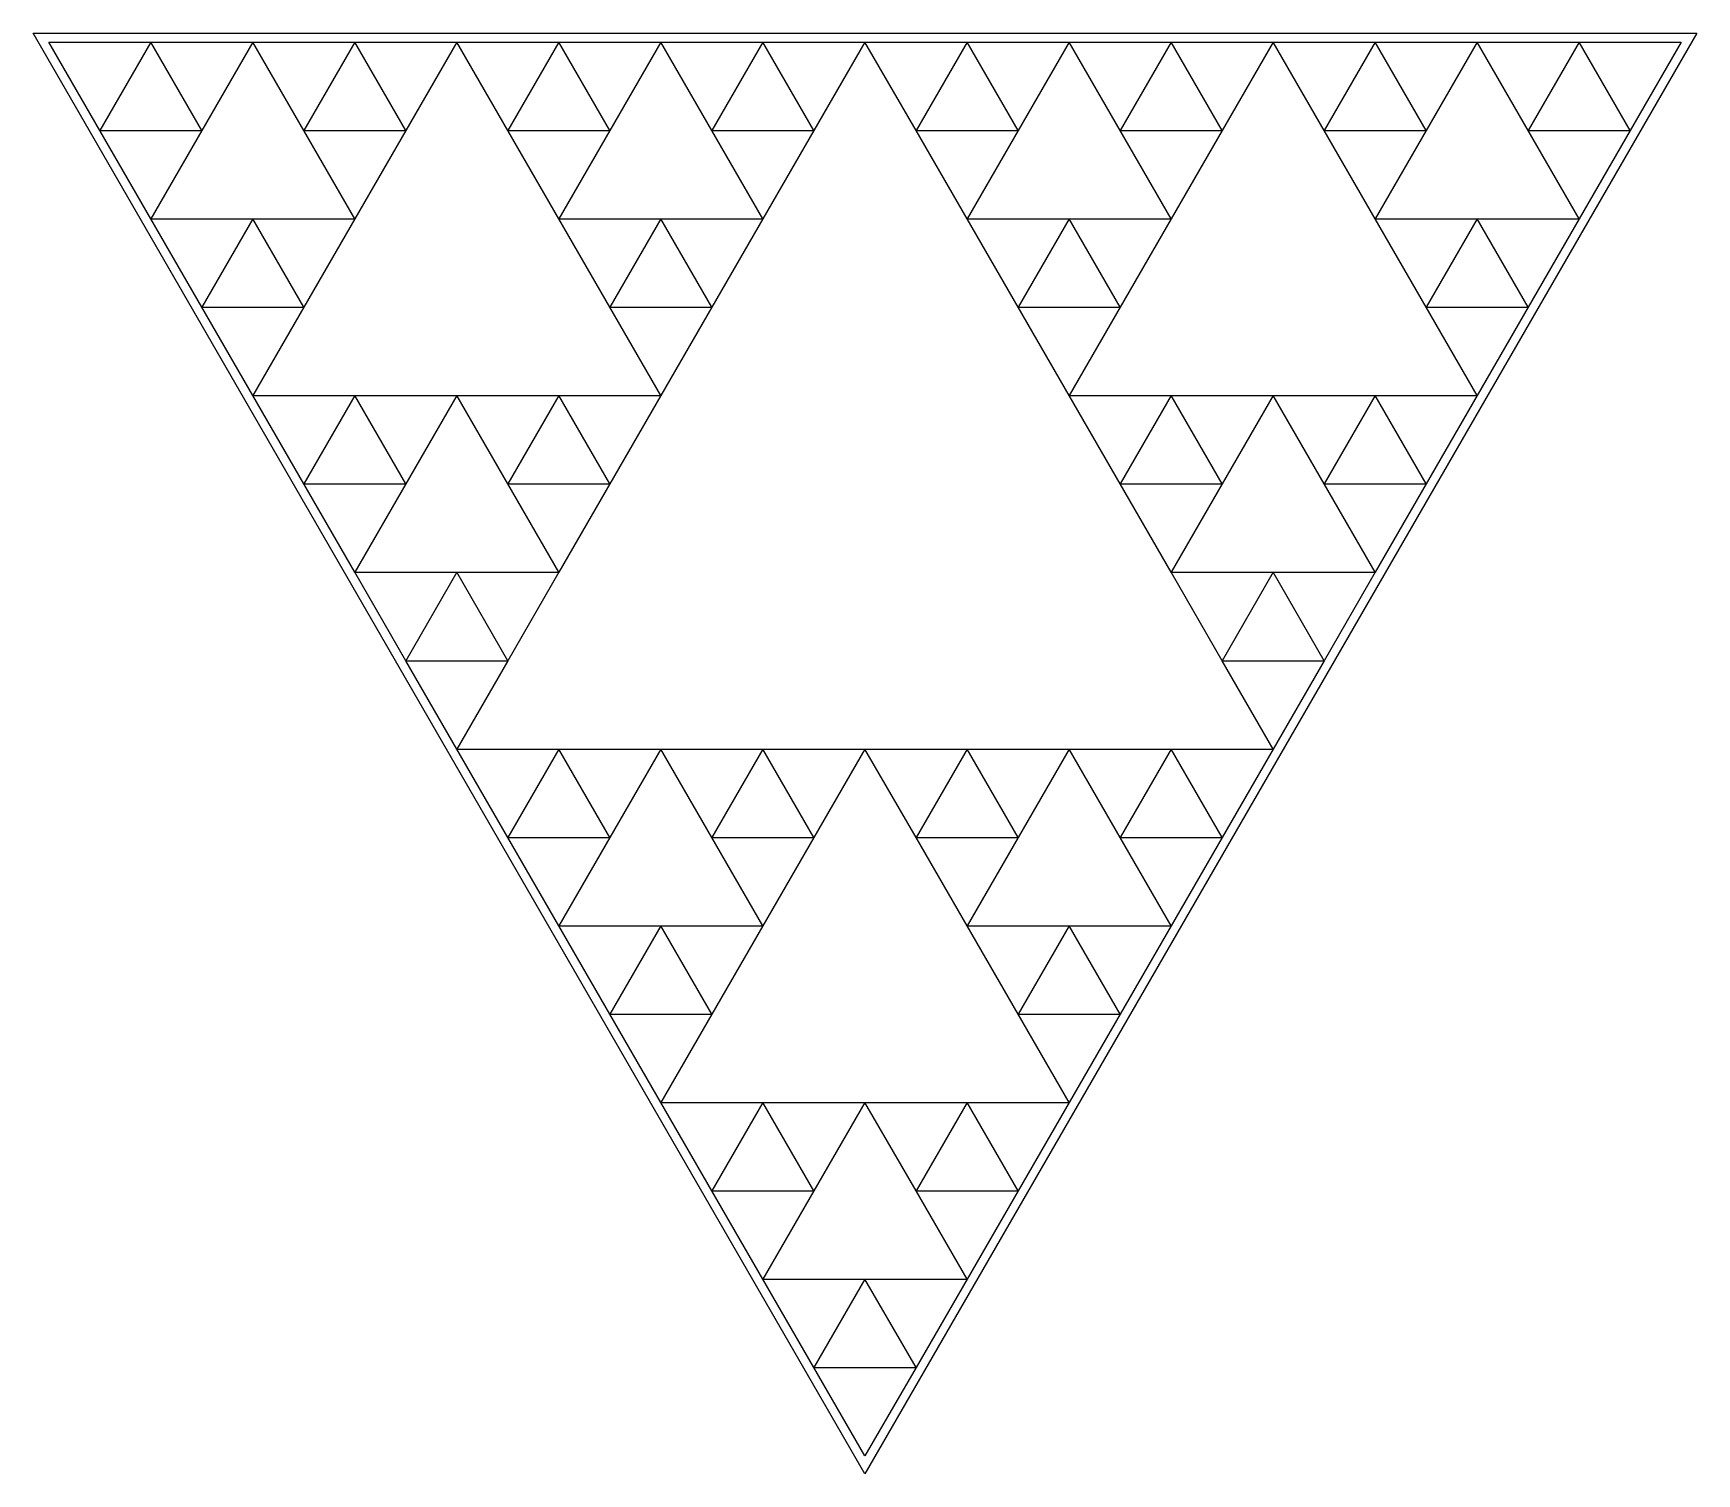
# Model space of a CAD drawing. Extents: x 0 to 560, y 1112 to 1597.
import ezdxf

# ---------------------------------------------------------------- set-up
doc = ezdxf.new("R2010")
doc.units = 0
doc.layers.get('0').update_dxf_attribs({"linetype": 'CONTINUOUS'})

msp = doc.modelspace()

# ---------------------------------------------------------------- linework, layer by layer
at = {"color": 3}
for points in [[(0, 1597), (560, 1597), (280, 1112.026)], [(5.196, 1594), (39.547, 1594), (22.371, 1564.252)], [(39.547, 1594), (73.897, 1594), (56.722, 1564.252)], [(73.897, 1594), (108.248, 1594), (91.072, 1564.252)], [(108.248, 1594), (142.598, 1594), (125.423, 1564.252)], [(142.598, 1594), (176.949, 1594), (159.773, 1564.252)], [(176.949, 1594), (211.299, 1594), (194.124, 1564.252)], [(211.299, 1594), (245.65, 1594), (228.474, 1564.252)], [(245.65, 1594), (280, 1594), (262.825, 1564.252)], [(280, 1594), (314.35, 1594), (297.175, 1564.252)], [(314.35, 1594), (348.701, 1594), (331.526, 1564.252)], [(348.701, 1594), (383.051, 1594), (365.876, 1564.252)], [(383.051, 1594), (417.402, 1594), (400.227, 1564.252)], [(417.402, 1594), (451.752, 1594), (434.577, 1564.252)], [(451.752, 1594), (486.103, 1594), (468.928, 1564.252)], [(486.103, 1594), (520.453, 1594), (503.278, 1564.252)], [(520.453, 1594), (554.804, 1594), (537.629, 1564.252)], [(22.371, 1564.252), (56.722, 1564.252), (39.547, 1534.503)], [(91.072, 1564.252), (125.423, 1564.252), (108.248, 1534.503)], [(159.773, 1564.252), (194.124, 1564.252), (176.949, 1534.503)], [(228.474, 1564.252), (262.825, 1564.252), (245.65, 1534.503)], [(297.175, 1564.252), (331.526, 1564.252), (314.35, 1534.503)], [(365.876, 1564.252), (400.227, 1564.252), (383.051, 1534.503)], [(434.577, 1564.252), (468.928, 1564.252), (451.752, 1534.503)], [(503.278, 1564.252), (537.629, 1564.252), (520.453, 1534.503)], [(39.547, 1534.503), (73.897, 1534.503), (56.722, 1504.755)], [(73.897, 1534.503), (108.248, 1534.503), (91.072, 1504.755)], [(176.949, 1534.503), (211.299, 1534.503), (194.124, 1504.755)], [(211.299, 1534.503), (245.65, 1534.503), (228.474, 1504.755)], [(314.35, 1534.503), (348.701, 1534.503), (331.526, 1504.755)], [(348.701, 1534.503), (383.051, 1534.503), (365.876, 1504.755)], [(451.752, 1534.503), (486.103, 1534.503), (468.928, 1504.755)], [(486.103, 1534.503), (520.453, 1534.503), (503.278, 1504.755)], [(56.722, 1504.755), (91.072, 1504.755), (73.897, 1475.006)], [(194.124, 1504.755), (228.474, 1504.755), (211.299, 1475.006)], [(331.526, 1504.755), (365.876, 1504.755), (348.701, 1475.006)], [(468.928, 1504.755), (503.278, 1504.755), (486.103, 1475.006)], [(73.897, 1475.006), (108.248, 1475.006), (91.072, 1445.258)], [(108.248, 1475.006), (142.598, 1475.006), (125.423, 1445.258)], [(142.598, 1475.006), (176.949, 1475.006), (159.773, 1445.258)], [(176.949, 1475.006), (211.299, 1475.006), (194.124, 1445.258)], [(348.701, 1475.006), (383.051, 1475.006), (365.876, 1445.258)], [(383.051, 1475.006), (417.402, 1475.006), (400.227, 1445.258)], [(417.402, 1475.006), (451.752, 1475.006), (434.577, 1445.258)], [(451.752, 1475.006), (486.103, 1475.006), (468.928, 1445.258)], [(91.072, 1445.258), (125.423, 1445.258), (108.248, 1415.51)], [(159.773, 1445.258), (194.124, 1445.258), (176.949, 1415.51)], [(365.876, 1445.258), (400.227, 1445.258), (383.051, 1415.51)], [(434.577, 1445.258), (468.928, 1445.258), (451.752, 1415.51)], [(108.248, 1415.51), (142.598, 1415.51), (125.423, 1385.761)], [(142.598, 1415.51), (176.949, 1415.51), (159.773, 1385.761)], [(383.051, 1415.51), (417.402, 1415.51), (400.227, 1385.761)], [(417.402, 1415.51), (451.752, 1415.51), (434.577, 1385.761)], [(125.423, 1385.761), (159.773, 1385.761), (142.598, 1356.013)], [(400.227, 1385.761), (434.577, 1385.761), (417.402, 1356.013)], [(142.598, 1356.013), (176.949, 1356.013), (159.773, 1326.264)], [(176.949, 1356.013), (211.299, 1356.013), (194.124, 1326.264)], [(211.299, 1356.013), (245.65, 1356.013), (228.474, 1326.264)], [(245.65, 1356.013), (280, 1356.013), (262.825, 1326.264)], [(280, 1356.013), (314.35, 1356.013), (297.175, 1326.264)], [(314.35, 1356.013), (348.701, 1356.013), (331.526, 1326.264)], [(348.701, 1356.013), (383.051, 1356.013), (365.876, 1326.264)], [(383.051, 1356.013), (417.402, 1356.013), (400.227, 1326.264)], [(159.773, 1326.264), (194.124, 1326.264), (176.949, 1296.516)], [(228.474, 1326.264), (262.825, 1326.264), (245.65, 1296.516)], [(297.175, 1326.264), (331.526, 1326.264), (314.35, 1296.516)], [(365.876, 1326.264), (400.227, 1326.264), (383.051, 1296.516)], [(176.949, 1296.516), (211.299, 1296.516), (194.124, 1266.768)], [(211.299, 1296.516), (245.65, 1296.516), (228.474, 1266.768)], [(314.35, 1296.516), (348.701, 1296.516), (331.526, 1266.768)], [(348.701, 1296.516), (383.051, 1296.516), (365.876, 1266.768)], [(194.124, 1266.768), (228.474, 1266.768), (211.299, 1237.019)], [(331.526, 1266.768), (365.876, 1266.768), (348.701, 1237.019)], [(211.299, 1237.019), (245.65, 1237.019), (228.474, 1207.271)], [(245.65, 1237.019), (280, 1237.019), (262.825, 1207.271)], [(280, 1237.019), (314.35, 1237.019), (297.175, 1207.271)], [(314.35, 1237.019), (348.701, 1237.019), (331.526, 1207.271)], [(228.474, 1207.271), (262.825, 1207.271), (245.65, 1177.523)], [(297.175, 1207.271), (331.526, 1207.271), (314.35, 1177.523)], [(245.65, 1177.523), (280, 1177.523), (262.825, 1147.774)], [(280, 1177.523), (314.35, 1177.523), (297.175, 1147.774)], [(262.825, 1147.774), (297.175, 1147.774), (280, 1118.026)]]:
    msp.add_lwpolyline(points, close=True, dxfattribs=at)

doc.saveas('drawing.dxf')
